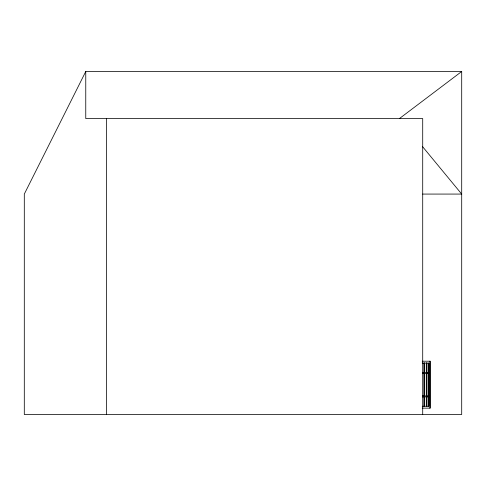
<?xml version="1.0" encoding="UTF-8"?>
<svg xmlns="http://www.w3.org/2000/svg" width="486" height="486" viewBox="0 0 486 486"><rect width="100%" height="100%" fill="white"/><g stroke="black" fill="none" stroke-linecap="round" stroke-linejoin="round"><path stroke-width="0.73" d="M85.767 71.491L24.3 194.078L24.3 414.509L461.7 414.509L461.7 71.491L85.767 71.491L85.761 118.584L422.711 118.584L422.711 414.509M399.413 118.584L461.7 71.491M422.674 194.072L461.7 194.072L422.589 146.675M422.255 361.207L430.304 361.207L430.304 408.143L422.255 408.143M422.249 363.085L429.01 363.085L429.01 406.266L422.249 406.266M422.383 372.47L428.931 372.47L428.931 373.412L422.383 373.412M422.383 395.944L428.931 395.944L428.931 396.886L422.383 396.886M429.873 361.207L429.873 408.143M428.676 363.085L428.676 406.266M426.89 363.085L426.89 406.266M426.72 363.085L426.72 372.47M426.72 373.412L426.72 395.944M426.72 396.886L426.72 406.266M426.459 363.085L426.459 406.266M426.295 363.085L426.295 372.47M426.295 373.412L426.295 395.944M426.295 396.886L426.295 406.266M424.636 363.085L424.636 406.266M424.466 363.085L424.466 372.47M424.466 373.412L424.466 395.944M424.466 396.886L424.466 406.266M424.205 363.085L424.205 406.266M424.035 363.085L424.035 372.47M424.035 373.412L424.035 395.944M424.035 396.886L424.035 406.266M106.391 118.584L106.391 414.509"/></g></svg>
